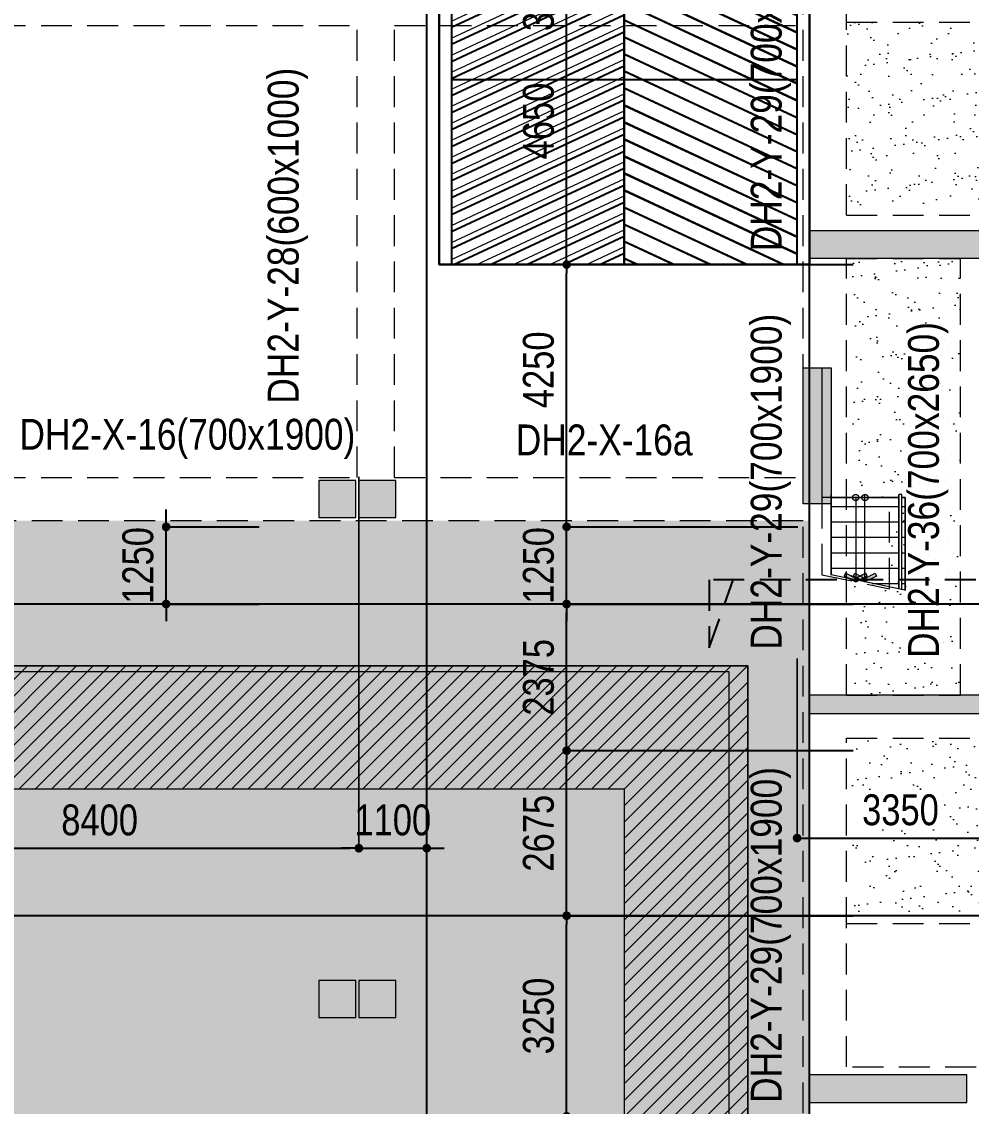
# Model space of a CAD drawing. Header units: millimetres. Extents: x 2356525 to 2927188, y -665534 to -417818.
# Drawn here: x 2766376 to 2781763, y -487519 to -469946 of the extents above; entities that cross this region are included whole.
import ezdxf
from ezdxf.enums import TextEntityAlignment as Align
from ezdxf.xclip import XClip

# ---------------------------------------------------------------- set-up
doc = ezdxf.new("R2010")
doc.units = ezdxf.units.MM
doc.header["$LTSCALE"] = 200
doc.header["$MEASUREMENT"] = 0
doc.header["$XCLIPFRAME"] = 0
for name, pattern in [('$1$HIDDEN', [0.375, 0.25, -0.125]), ('CHG_XX_Damsan_Ham 2$0$CHG_XX_Damsan_Ham 2$0$HIDDEN', [0.375, 0.25, -0.125]), ('CHG_XX_Damsan_Ham 2$0$MB Ham 2$0$Hidden21', [3, 2, -1]), ('CHG_XX_Damsan_Ham 2$1$HIDDEN', [0.375, 0.25, -0.125]), ('CHG_XX_Luoi truc$0$MB_Luoi truc$0$Center101', [13, 10, -1, 1, -1]), ('DASHED', [0.75, 0.5, -0.25]), ('DOT2', [0.125, 0, -0.125])]:
    doc.linetypes.add(name, pattern=pattern)
doc.layers.get('0').update_dxf_attribs({"lineweight": 9})
doc.layers.get('Defpoints').update_dxf_attribs({"color": 10, "lineweight": 0})
for name, color, linetype, lineweight in [('$0$CHG_XX_Damsan_Ham 2$0$Start net bao', 3, 'Continuous', 18), ('$0$Start hatch', 8, 'Continuous', 25), ("$1$'S_General_Hidden_1 Thin", 1, '$1$HIDDEN', 18), ('CHG_XX_Cot_Ham 2$0$COT', 5, 'Continuous', 13), ('CHG_XX_Cot_Ham 2$0$NS-Pier-H2', 150, 'Continuous', 13), ('CHG_XX_Cot_Ham 2$0$NS-Pier-H2 @ 1', 150, 'Continuous', 13), ('CHG_XX_Cot_Ham 2$0$NS-Pier-H2 @ 150', 150, 'Continuous', 13), ("CHG_XX_Damsan_Ham 2$0$CHG_XX_Damsan_Ham 2$0$'S_General_Hidden_1 Thin", 1, 'CHG_XX_Damsan_Ham 2$0$CHG_XX_Damsan_Ham 2$0$HIDDEN', 18), ('CHG_XX_Damsan_Ham 2$0$CHG_XX_Damsan_Ham 2$0$DBAO', 3, 'Continuous', 13), ('CHG_XX_Damsan_Ham 2$0$CHG_XX_Damsan_Ham 2$0$HATCH', 154, 'Continuous', 9), ('CHG_XX_Damsan_Ham 2$0$CHG_XX_Damsan_Ham 2$0$mach ngung thi cong', 6, 'Continuous', 13), ('CHG_XX_Damsan_Ham 2$0$CHG_XX_Damsan_Ham 2$0$Start net bao', 3, 'Continuous', 18), ('CHG_XX_Damsan_Ham 2$0$HATCH', 57, 'Continuous', 9), ('CHG_XX_Damsan_Ham 2$0$mach ngung thi cong', 6, 'Continuous', 13), ('CHG_XX_Damsan_Ham 2$0$Start hatch', 8, 'Continuous', 25), ('CHG_XX_Damsan_Ham 2$0$tam cap ram', 8, 'Continuous', 5), ("CHG_XX_Damsan_Ham 2$1$'S_General_Hidden_1 Thin", 1, 'CHG_XX_Damsan_Ham 2$1$HIDDEN', 18), ('DBAO', 90, 'Continuous', 13), ('TEXT P X', 1, 'Continuous', 9), ('TEXT P Y', 2, 'Continuous', 15)]:
    doc.layers.add(name, color=color, linetype=linetype, lineweight=lineweight)
for name, color, linetype in [('18-khaclinh-section Symbol', 30, 'Continuous'), ('CHG_XX_Cot_Ham 2$0$mb_cot tang 1-3$0$Concrete Line', 6, 'Continuous'), ("CHG_XX_Damsan_Ham 2$0$CHG_XX_Damsan_Ham 2$0$'S_General_Hatch_8", 8, 'Continuous'), ('CHG_XX_Damsan_Ham 2$0$MB Ham 2$0$Staircase', 30, 'Continuous'), ('CHG_XX_Damsan_Ham 2$0$MB Ham 2$0$Staircase Hidden', 34, 'CHG_XX_Damsan_Ham 2$0$MB Ham 2$0$Hidden21'), ('CHG_XX_Luoi truc$0$Grid', 34, 'Continuous'), ('CHG_XX_Luoi truc$0$Grid Line', 251, 'CHG_XX_Luoi truc$0$MB_Luoi truc$0$Center101'), ('dim', 1, 'Continuous')]:
    doc.layers.add(name, color=color, linetype=linetype)
for name, color, linetype, lineweight, plot in [('CHG_XX_Cot_Ham 2$0$NS-Column-H2', 90, 'Continuous', 13, False), ('CHG_XX_Cot_Ham 2$0$NS-Column-H2 @ 1', 90, 'Continuous', 13, False), ('CHG_XX_Cot_Ham 2$0$NS-Column-H2 @ 150', 90, 'Continuous', 13, False)]:
    doc.layers.add(name, color=color, linetype=linetype, lineweight=lineweight, plot=plot)
doc.styles.add('CHG_XX_Luoi truc$0$MB_Luoi truc$0$Grid A-F$0$VNI-HelveCB', font='')
doc.styles.add('MB_Luoi truc$0$Arial_C', font='arial.ttf', dxfattribs={"width": 0.8})
doc.styles.add('TTP-HelCon', font='')
doc.styles.get('CHG_XX_Luoi truc$0$MB_Luoi truc$0$Grid A-F$0$VNI-HelveCB').set_extended_font_data('VNI-Helve-Condense', bold=True)
doc.styles.get('TTP-HelCon').set_extended_font_data('VNI-Helve-Condense')
doc.dimstyles.new('200', dxfattribs={"dimscale": 200, "dimtxt": 2.5, "dimasz": 0.7, "dimexe": 0.0003, "dimexo": 0, "dimgap": 1, "dimtad": 1, "dimdec": 0, "dimzin": 12, "dimdsep": 46, "dimtxsty": 'MB_Luoi truc$0$Arial_C', "dimblk": 'MB_Luoi truc$0$_Dot', "dimcen": 0.5, "dimclrd": 256, "dimclre": 8, "dimclrt": 1, "dimadec": 0, "dimazin": 0, "dimtfac": 1, "dimtdec": 0, "dimtix": 1, "dimtmove": 2, "dimatfit": 3, "dimldrblk": 'MB_Luoi truc$0$HTT Arrow 30', "dimfxl": 1, "dimtolj": 1, "dimtzin": 0, "dimlwe": -1, "dimarcsym": 0})
pattern_1 = [(335, (2e-10, 1500), (105.65457, 226.57695), [])]
pattern_2 = [(205, (147703.1, 1500), (-105.65457, 226.57695), [])]

# ---------------------------------------------------------------- blocks, each defined once
blk = doc.blocks.new('*U865')
at = {"layer": 'CHG_XX_Cot_Ham 2$0$NS-Column-H2 @ 1'}
h = blk.add_hatch(color=256, dxfattribs=at)
h.dxf.hatch_style = 1
h.paths.add_polyline_path([(-300, -300), (-300, 300), (300, 300), (300, -300)])
at = {"layer": 'CHG_XX_Cot_Ham 2$0$NS-Column-H2 @ 150'}
h = blk.add_hatch(color=256, dxfattribs=at)
h.dxf.hatch_style = 1
h.paths.add_polyline_path([(-300, -300), (-300, 300), (300, 300), (300, -300)])
blk = doc.blocks.new('CHG_XX_Cot_Ham 2$0$HoBoi_C600x600')
at = {"layer": 'CHG_XX_Cot_Ham 2$0$NS-Column-H2'}
blk.add_lwpolyline([(300, -300), (300, 300), (-300, 300), (-300, -300)], close=True, dxfattribs=at)
blk.add_blockref('*U865', (0, 0), dxfattribs=at)
blk = doc.blocks.new('*U864')
at = {"layer": 'CHG_XX_Cot_Ham 2$0$NS-Pier-H2 @ 1'}
h = blk.add_hatch(color=256, dxfattribs=at)
h.dxf.hatch_style = 1
h.paths.add_polyline_path([(450, 0), (0, 0), (0, -2550), (450, -2550)])
at = {"layer": 'CHG_XX_Cot_Ham 2$0$NS-Pier-H2 @ 150'}
h = blk.add_hatch(color=256, dxfattribs=at)
h.dxf.hatch_style = 1
h.paths.add_polyline_path([(450, 0), (0, 0), (0, -2550), (450, -2550)])
blk = doc.blocks.new('CHG_XX_Cot_Ham 2$0$Block A_C450x2250')
at = {"layer": 'CHG_XX_Cot_Ham 2$0$NS-Pier-H2'}
blk.add_lwpolyline([(450, -2550), (0, -2550), (0, 0), (450, 0)], close=True, dxfattribs=at)
blk.add_blockref('*U864', (0, 0), dxfattribs=at)
blk = doc.blocks.new('CHG_XX_Cot_Ham 2$0$Block B_Core wall')
at = {"layer": 'CHG_XX_Cot_Ham 2$0$NS-Pier-H2'}
for points in [[(-7300, 300), (-7300, 3100), (-7600, 3100), (-7600, 300)], [(0, 300), (0, 3100), (-300, 3100), (-300, 300)], [(0, 0), (0, 300), (-10450, 300), (-10450, 0)]]:
    blk.add_hatch(color=256, dxfattribs=at).paths.add_polyline_path(points)
for p, q in [((-7300, 3100), (-7600, 3100)), ((-7600, 3100), (-7600, 300)), ((-7300, 300), (-7300, 3100)), ((-300, 3100), (-300, 300)), ((0, 3100), (-300, 3100)), ((0, 0), (0, 3100)), ((-7600, 300), (-10450, 300)), ((-10450, 300), (-10450, 0)), ((-300, 300), (-7300, 300)), ((-10450, 0), (0, 0))]:
    blk.add_line(p, q, dxfattribs=at)
blk = doc.blocks.new('CHG_XX_Cot_Ham 2$0$Block A_C10450x300')
at = {"layer": 'CHG_XX_Cot_Ham 2$0$NS-Pier-H2'}
h = blk.add_hatch(color=256, dxfattribs=at)
h.dxf.hatch_style = 1
h.paths.add_polyline_path([(6450, 0), (6450, -450), (10450, -450), (10450, 0)])
h.paths.add_polyline_path([(4000, -450), (4000, 0), (0, 0), (0, -450)])
for points in [[(0, 0), (4000, 0), (4000, -450), (0, -450)], [(6450, 0), (10450, 0), (10450, -450), (6450, -450)]]:
    blk.add_lwpolyline(points, close=True, dxfattribs=at)
blk = doc.blocks.new('*U835')
at = {"layer": 'CHG_XX_Luoi truc$0$Grid Line'}
blk.add_line((0, 0), (0, 608), dxfattribs=at)
at = {"layer": 'CHG_XX_Luoi truc$0$Grid', "lineweight": -2, "style": 'CHG_XX_Luoi truc$0$MB_Luoi truc$0$Grid A-F$0$VNI-HelveCB'}
for tag, p in [('GRIDSUB', (0, 617)), ('GRID', (0, -9))]:
    blk.add_attdef(tag, text='', height=5, dxfattribs=at).set_placement(p, align=Align.MIDDLE)
blk = doc.blocks.new('*U837')
at = {"layer": 'CHG_XX_Luoi truc$0$Grid Line'}
blk.add_line((0, 0), (0, 438), dxfattribs=at)
at = {"layer": 'CHG_XX_Luoi truc$0$Grid', "lineweight": -2, "style": 'CHG_XX_Luoi truc$0$MB_Luoi truc$0$Grid A-F$0$VNI-HelveCB'}
for tag, p in [('GRIDSUB', (0, 447)), ('GRID', (0, -9))]:
    blk.add_attdef(tag, text='', height=5, dxfattribs=at).set_placement(p, align=Align.MIDDLE)
blk = doc.blocks.new('CHG_XX_Luoi truc')
at = {"layer": 'CHG_XX_Luoi truc$0$Grid', "xscale": 300, "yscale": 300, "zscale": 300}
for p in [(70650, -12747), (76850, -12747)]:
    blk.add_blockref('*U835', p, dxfattribs=at)
at = {"layer": 'CHG_XX_Luoi truc$0$Grid', "xscale": 300.0000000000013, "yscale": 300.0000000000013, "zscale": 300.0000000000013, "rotation": 90}
for p in [(110703, 130600), (110703, 125550)]:
    blk.add_blockref('*U837', p, dxfattribs=at)
blk = doc.blocks.new('*U868')
at = {"layer": 'CHG_XX_Cot_Ham 2$0$NS-Pier-H2 @ 1'}
h = blk.add_hatch(color=256, dxfattribs=at)
h.dxf.hatch_style = 1
h.paths.add_polyline_path([(77200, 134425), (76750, 134425), (76750, 132225), (77200, 132225)])
at = {"layer": 'CHG_XX_Cot_Ham 2$0$NS-Pier-H2 @ 150'}
h = blk.add_hatch(color=256, dxfattribs=at)
h.dxf.hatch_style = 1
h.paths.add_polyline_path([(77200, 134425), (76750, 134425), (76750, 132225), (77200, 132225)])
blk = doc.blocks.new('CHG_XX_Cot_Ham 2')
at = {"layer": 'CHG_XX_Cot_Ham 2$0$NS-Pier-H2'}
h = blk.add_hatch(color=256, dxfattribs=at)
h.dxf.hatch_style = 1
h.paths.add_polyline_path([(99639.2, 163400), (-10900, 163400), (-10900, 85450), (-300, 85450), (-300, 84050), (32350, 84050), (32350, -9000), (103575.5, -9000), (106050, -6022), (106050, 158254.3)])
h.paths.add_polyline_path([(99533.7, 163100), (105750, 158110.4), (105750, 90450), (105650, 90450), (105750, 90450), (105750, 13850), (105750, 13722.3), (105750, -5913.6), (103434.7, -8700), (93599.8, -8700), (93299.8, -8700), (32650, -8700), (32650, 84350), (0, 84350), (0, 85750), (-10600, 85750), (-10600, 163100), (93600, 163100)], flags=16)
for points in [[(77050, 132225), (76750, 132225), (76750, 134425), (77050, 134425)], [(76750, 134425), (77200, 134425), (77200, 132225), (76750, 132225)]]:
    blk.add_lwpolyline(points, close=True, dxfattribs=at)
at = {"layer": 'CHG_XX_Cot_Ham 2$0$COT', "xscale": -1, "rotation": 90}
blk.add_blockref('CHG_XX_Cot_Ham 2$0$Block A_C450x2250', (76850, 122975), dxfattribs=at)
at = {"layer": 'CHG_XX_Cot_Ham 2$0$mb_cot tang 1-3$0$Concrete Line'}
blk.add_blockref('CHG_XX_Cot_Ham 2$0$Block B_Core wall', (87300, 128825), dxfattribs=at)
at = {"layer": 'CHG_XX_Cot_Ham 2$0$NS-Column-H2'}
for p in [(69200, 132300), (69850, 132300), (69200, 124200), (69850, 124200)]:
    blk.add_blockref('CHG_XX_Cot_Ham 2$0$HoBoi_C600x600', p, dxfattribs=at)
at = {"layer": 'CHG_XX_Cot_Ham 2$0$NS-Pier-H2'}
for name in ['CHG_XX_Luoi truc', '*U868']:
    blk.add_blockref(name, (0, 0), dxfattribs=at)
at = {"layer": 'CHG_XX_Cot_Ham 2$0$NS-Pier-H2', "rotation": 180}
blk.add_blockref('CHG_XX_Cot_Ham 2$0$Block A_C10450x300', (87300, 136200), dxfattribs=at)
blk = doc.blocks.new('MB_Luoi truc$0$_Dot')
at = {"color": 0, "linetype": 'ByBlock', "lineweight": -2}
blk.add_line((-0.5, 0), (-1, 0), dxfattribs=at)
at = {"color": 0, "linetype": 'ByBlock', "const_width": 0.5}
blk.add_lwpolyline([(-0.25, 0, 1), (0.25, 0, 1)], format="xyb", close=True, dxfattribs=at)
blk = doc.blocks.new('*D257')
at = {"layer": 'Defpoints', "color": 0, "transparency": 16777216}
for p in [(2775206, -484431), (2779839, -484431), (2779839, -487681)]:
    blk.add_point(p, dxfattribs=at)
at = {"layer": 'dim', "color": 8, "linetype": 'DOT2', "transparency": 16777216}
for p, q in [((2779839, -484431), (2775206, -484431)), ((2779839, -487681), (2775206, -487681))]:
    blk.add_line(p, q, dxfattribs=at)
at = {"layer": 'dim', "lineweight": -2, "transparency": 16777216}
blk.add_line((2775206, -487541), (2775206, -484571), dxfattribs=at)
at = {"layer": 'dim', "lineweight": -2, "transparency": 16777216, "xscale": 140, "yscale": 140, "zscale": 140}
for p, rotation in [((2775206, -484431), 90), ((2775206, -487681), 270)]:
    blk.add_blockref('MB_Luoi truc$0$_Dot', p, dxfattribs=dict(at, rotation=rotation))
at = {"layer": 'dim', "color": 1, "transparency": 16777216, "insert": (2774751, -486056), "char_height": 500, "attachment_point": 5, "rotation": 90, "style": 'MB_Luoi truc$0$Arial_C'}
blk.add_mtext('\\A1;3250', dxfattribs=at)
blk = doc.blocks.new('MB_Luoi truc$0$HTT Arrow 30')
blk.add_hatch(color=256).paths.add_polyline_path([(-2.5, 0.375), (-2.5, -0.375), (0, 0)])
at = {"color": 0, "linetype": 'ByBlock', "lineweight": -2}
for p, q in [((0, 0), (-2.5, 0.375)), ((-2.5, -0.375), (-2.5, 0.375)), ((0, 0), (-2.5, -0.375))]:
    blk.add_line(p, q, dxfattribs=at)
blk = doc.blocks.new('*D258')
at = {"layer": 'Defpoints', "color": 0, "transparency": 16777216}
for p in [(2775206, -481756), (2779839, -481756), (2779839, -484431)]:
    blk.add_point(p, dxfattribs=at)
at = {"layer": 'dim', "color": 8, "linetype": 'DOT2', "transparency": 16777216}
for p, q in [((2779839, -481756), (2775206, -481756)), ((2779839, -484431), (2775206, -484431))]:
    blk.add_line(p, q, dxfattribs=at)
at = {"layer": 'dim', "lineweight": -2, "transparency": 16777216}
blk.add_line((2775206, -484291), (2775206, -481896), dxfattribs=at)
at = {"layer": 'dim', "lineweight": -2, "transparency": 16777216, "xscale": 140, "yscale": 140, "zscale": 140}
for p, rotation in [((2775206, -481756), 90), ((2775206, -484431), 270)]:
    blk.add_blockref('MB_Luoi truc$0$_Dot', p, dxfattribs=dict(at, rotation=rotation))
at = {"layer": 'dim', "color": 1, "transparency": 16777216, "insert": (2774751, -483094), "char_height": 500, "attachment_point": 5, "rotation": 90, "style": 'MB_Luoi truc$0$Arial_C'}
blk.add_mtext('\\A1;2675', dxfattribs=at)
blk = doc.blocks.new('*D259')
at = {"layer": 'Defpoints', "color": 0, "transparency": 16777216}
for p in [(2775206, -479381), (2779839, -479381), (2779839, -481756)]:
    blk.add_point(p, dxfattribs=at)
at = {"layer": 'dim', "color": 8, "linetype": 'DOT2', "transparency": 16777216}
for p, q in [((2779839, -479381), (2775206, -479381)), ((2779839, -481756), (2775206, -481756))]:
    blk.add_line(p, q, dxfattribs=at)
at = {"layer": 'dim', "lineweight": -2, "transparency": 16777216}
blk.add_line((2775206, -481616), (2775206, -479521), dxfattribs=at)
at = {"layer": 'dim', "lineweight": -2, "transparency": 16777216, "xscale": 140, "yscale": 140, "zscale": 140}
for p, rotation in [((2775206, -479381), 90), ((2775206, -481756), 270)]:
    blk.add_blockref('MB_Luoi truc$0$_Dot', p, dxfattribs=dict(at, rotation=rotation))
at = {"layer": 'dim', "color": 1, "transparency": 16777216, "insert": (2774751, -480569), "char_height": 500, "attachment_point": 5, "rotation": 90, "style": 'MB_Luoi truc$0$Arial_C'}
blk.add_mtext('\\A1;2375', dxfattribs=at)
blk = doc.blocks.new('*D260')
at = {"layer": 'Defpoints', "color": 0, "transparency": 16777216}
for p in [(2775206, -478131), (2778941, -478131), (2779839, -479381)]:
    blk.add_point(p, dxfattribs=at)
at = {"layer": 'dim', "lineweight": -2, "transparency": 16777216}
for p, q in [((2775206, -477991), (2775206, -477851)), ((2775206, -479381), (2775206, -478131)), ((2775206, -479521), (2775206, -479661))]:
    blk.add_line(p, q, dxfattribs=at)
at = {"layer": 'dim', "color": 8, "linetype": 'DOT2', "transparency": 16777216}
for p, q in [((2778941, -478131), (2775206, -478131)), ((2779839, -479381), (2775206, -479381))]:
    blk.add_line(p, q, dxfattribs=at)
at = {"layer": 'dim', "lineweight": -2, "transparency": 16777216, "xscale": 140, "yscale": 140, "zscale": 140}
for p, rotation in [((2775206, -478131), 270), ((2775206, -479381), 90)]:
    blk.add_blockref('MB_Luoi truc$0$_Dot', p, dxfattribs=dict(at, rotation=rotation))
at = {"layer": 'dim', "color": 1, "transparency": 16777216, "insert": (2774751, -478756), "char_height": 500, "attachment_point": 5, "rotation": 90, "style": 'MB_Luoi truc$0$Arial_C'}
blk.add_mtext('\\A1;1250', dxfattribs=at)
blk = doc.blocks.new('*D261')
at = {"layer": 'Defpoints', "color": 0, "transparency": 16777216}
for p in [(2775206, -473881), (2779839, -473881), (2778941, -478131)]:
    blk.add_point(p, dxfattribs=at)
at = {"layer": 'dim', "color": 8, "linetype": 'DOT2', "transparency": 16777216}
for p, q in [((2779839, -473881), (2775206, -473881)), ((2778941, -478131), (2775206, -478131))]:
    blk.add_line(p, q, dxfattribs=at)
at = {"layer": 'dim', "lineweight": -2, "transparency": 16777216}
blk.add_line((2775206, -477991), (2775206, -474021), dxfattribs=at)
at = {"layer": 'dim', "lineweight": -2, "transparency": 16777216, "xscale": 140, "yscale": 140, "zscale": 140}
for p, rotation in [((2775206, -473881), 90), ((2775206, -478131), 270)]:
    blk.add_blockref('MB_Luoi truc$0$_Dot', p, dxfattribs=dict(at, rotation=rotation))
at = {"layer": 'dim', "color": 1, "transparency": 16777216, "insert": (2774751, -475586), "char_height": 500, "attachment_point": 5, "rotation": 90, "style": 'MB_Luoi truc$0$Arial_C'}
blk.add_mtext('\\A1;4250', dxfattribs=at)
blk = doc.blocks.new('*D262')
at = {"layer": 'Defpoints', "color": 0, "transparency": 16777216}
for p in [(2775206, -469231), (2779839, -469231), (2779839, -473881)]:
    blk.add_point(p, dxfattribs=at)
at = {"layer": 'dim', "color": 8, "linetype": 'DOT2', "transparency": 16777216}
for p, q in [((2779839, -469231), (2775206, -469231)), ((2779839, -473881), (2775206, -473881))]:
    blk.add_line(p, q, dxfattribs=at)
at = {"layer": 'dim', "lineweight": -2, "transparency": 16777216}
blk.add_line((2775206, -473741), (2775206, -469371), dxfattribs=at)
at = {"layer": 'dim', "lineweight": -2, "transparency": 16777216, "xscale": 140, "yscale": 140, "zscale": 140}
for p, rotation in [((2775206, -469231), 90), ((2775206, -473881), 270)]:
    blk.add_blockref('MB_Luoi truc$0$_Dot', p, dxfattribs=dict(at, rotation=rotation))
at = {"layer": 'dim', "color": 1, "transparency": 16777216, "insert": (2774751, -471556), "char_height": 500, "attachment_point": 5, "rotation": 90, "style": 'MB_Luoi truc$0$Arial_C'}
blk.add_mtext('\\A1;4650', dxfattribs=at)
blk = doc.blocks.new('*D263')
at = {"layer": 'Defpoints', "color": 0, "transparency": 16777216}
for p in [(2775206, -468931), (2779839, -468931), (2779839, -469231)]:
    blk.add_point(p, dxfattribs=at)
at = {"layer": 'dim', "lineweight": -2, "transparency": 16777216}
for p, q in [((2775206, -468791), (2775206, -468651)), ((2775206, -469231), (2775206, -468931)), ((2775206, -469371), (2775206, -469511))]:
    blk.add_line(p, q, dxfattribs=at)
at = {"layer": 'dim', "color": 8, "linetype": 'DOT2', "transparency": 16777216}
for p, q in [((2779839, -468931), (2775206, -468931)), ((2779839, -469231), (2775206, -469231))]:
    blk.add_line(p, q, dxfattribs=at)
at = {"layer": 'dim', "lineweight": -2, "transparency": 16777216, "xscale": 140, "yscale": 140, "zscale": 140}
for p, rotation in [((2775206, -468931), 270), ((2775206, -469231), 90)]:
    blk.add_blockref('MB_Luoi truc$0$_Dot', p, dxfattribs=dict(at, rotation=rotation))
at = {"layer": 'dim', "color": 1, "transparency": 16777216, "insert": (2774751, -469633), "char_height": 500, "attachment_point": 5, "rotation": 90, "style": 'MB_Luoi truc$0$Arial_C'}
blk.add_mtext('\\A1;300', dxfattribs=at)
blk = doc.blocks.new('*D282')
at = {"layer": 'Defpoints', "color": 0, "transparency": 16777216}
for p in [(2763439, -477381), (2771839, -477331), (2771839, -483337)]:
    blk.add_point(p, dxfattribs=at)
at = {"layer": 'dim', "color": 8, "linetype": 'DOT2', "transparency": 16777216}
for p, q in [((2763439, -477381), (2763439, -483337)), ((2771839, -477331), (2771839, -483337))]:
    blk.add_line(p, q, dxfattribs=at)
at = {"layer": 'dim', "lineweight": -2, "transparency": 16777216}
blk.add_line((2763579, -483337), (2771699, -483337), dxfattribs=at)
at = {"layer": 'dim', "lineweight": -2, "transparency": 16777216, "xscale": 140, "yscale": 140, "zscale": 140, "rotation": 180}
blk.add_blockref('MB_Luoi truc$0$_Dot', (2763439, -483337), dxfattribs=at)
at = {"layer": 'dim', "lineweight": -2, "transparency": 16777216, "xscale": 140, "yscale": 140, "zscale": 140}
blk.add_blockref('MB_Luoi truc$0$_Dot', (2771839, -483337), dxfattribs=at)
at = {"layer": 'dim', "color": 1, "transparency": 16777216, "insert": (2767639, -482882), "char_height": 500, "attachment_point": 5, "style": 'MB_Luoi truc$0$Arial_C'}
blk.add_mtext('\\A1;8400', dxfattribs=at)
blk = doc.blocks.new('*D283')
at = {"layer": 'Defpoints', "color": 0, "transparency": 16777216}
for p in [(2771839, -477331), (2772939, -477331), (2772939, -483337)]:
    blk.add_point(p, dxfattribs=at)
at = {"layer": 'dim', "color": 8, "linetype": 'DOT2', "transparency": 16777216}
for p, q in [((2771839, -477331), (2771839, -483337)), ((2772939, -477331), (2772939, -483337))]:
    blk.add_line(p, q, dxfattribs=at)
at = {"layer": 'dim', "lineweight": -2, "transparency": 16777216}
for p, q in [((2771699, -483337), (2771559, -483337)), ((2771839, -483337), (2772939, -483337)), ((2773079, -483337), (2773219, -483337))]:
    blk.add_line(p, q, dxfattribs=at)
at = {"layer": 'dim', "lineweight": -2, "transparency": 16777216, "xscale": 140, "yscale": 140, "zscale": 140}
blk.add_blockref('MB_Luoi truc$0$_Dot', (2771839, -483337), dxfattribs=at)
at = {"layer": 'dim', "lineweight": -2, "transparency": 16777216, "xscale": 140, "yscale": 140, "zscale": 140, "rotation": 180}
blk.add_blockref('MB_Luoi truc$0$_Dot', (2772939, -483337), dxfattribs=at)
at = {"layer": 'dim', "color": 1, "transparency": 16777216, "insert": (2772389, -482882), "char_height": 500, "attachment_point": 5, "style": 'MB_Luoi truc$0$Arial_C'}
blk.add_mtext('\\A1;1100', dxfattribs=at)
blk = doc.blocks.new('*D360')
at = {"layer": 'Defpoints', "color": 0, "transparency": 16777216}
for p in [(2778940, -480277), (2782290, -480856), (2782290, -483173)]:
    blk.add_point(p, dxfattribs=at)
at = {"layer": 'dim', "color": 8, "linetype": 'DOT2', "transparency": 16777216}
for p, q in [((2778940, -480277), (2778940, -483173)), ((2782290, -480856), (2782290, -483173))]:
    blk.add_line(p, q, dxfattribs=at)
at = {"layer": 'dim', "lineweight": -2, "transparency": 16777216}
blk.add_line((2779080, -483173), (2782150, -483173), dxfattribs=at)
at = {"layer": 'dim', "lineweight": -2, "transparency": 16777216, "xscale": 140, "yscale": 140, "zscale": 140, "rotation": 180}
blk.add_blockref('MB_Luoi truc$0$_Dot', (2778940, -483173), dxfattribs=at)
at = {"layer": 'dim', "lineweight": -2, "transparency": 16777216, "xscale": 140, "yscale": 140, "zscale": 140}
blk.add_blockref('MB_Luoi truc$0$_Dot', (2782290, -483173), dxfattribs=at)
at = {"layer": 'dim', "color": 1, "transparency": 16777216, "insert": (2780615, -482718), "char_height": 500, "attachment_point": 5, "style": 'MB_Luoi truc$0$Arial_C'}
blk.add_mtext('\\A1;3350', dxfattribs=at)
blk = doc.blocks.new('*D372')
at = {"layer": 'Defpoints', "color": 0, "transparency": 16777216}
for p in [(2768717, -478131), (2770214, -478131), (2770214, -479381)]:
    blk.add_point(p, dxfattribs=at)
at = {"layer": 'dim', "lineweight": -2, "transparency": 16777216}
for p, q in [((2768717, -477991), (2768717, -477851)), ((2768717, -479381), (2768717, -478131)), ((2768717, -479521), (2768717, -479661))]:
    blk.add_line(p, q, dxfattribs=at)
at = {"layer": 'dim', "color": 8, "linetype": 'DOT2', "transparency": 16777216}
for p, q in [((2770214, -478131), (2768717, -478131)), ((2770214, -479381), (2768717, -479381))]:
    blk.add_line(p, q, dxfattribs=at)
at = {"layer": 'dim', "lineweight": -2, "transparency": 16777216, "xscale": 140, "yscale": 140, "zscale": 140}
for p, rotation in [((2768717, -478131), 270), ((2768717, -479381), 90)]:
    blk.add_blockref('MB_Luoi truc$0$_Dot', p, dxfattribs=dict(at, rotation=rotation))
at = {"layer": 'dim', "color": 1, "transparency": 16777216, "insert": (2768261, -478756), "char_height": 500, "attachment_point": 5, "rotation": 90, "style": 'MB_Luoi truc$0$Arial_C'}
blk.add_mtext('\\A1;1250', dxfattribs=at)
blk = doc.blocks.new('$0$CHG_XX_Damsan_Ham 2$0$MB Ham 2$0$Arrow 60')
at = {"linetype": 'ByBlock', "lineweight": -2}
h = blk.add_hatch(color=0, dxfattribs=at)
h.paths.add_polyline_path([(1.88, 0.94), (1.65, 1.38), (0, 0.56), (-1.65, 1.38), (-1.88, 0.94), (0, 0)], flags=17)
h.paths.add_polyline_path([(1.65, 1.38), (1.88, 0.94), (0, 0), (-1.88, 0.94), (-1.65, 1.38), (0, 0.56)])
blk.add_hatch(color=0, dxfattribs=at).paths.add_polyline_path([(1.65, 1.38), (1.88, 0.94), (0, 0), (-1.88, 0.94), (-1.65, 1.38), (0, 0.56)])
at = {"color": 0, "linetype": 'ByBlock', "lineweight": -2}
blk.add_lwpolyline([(1.65, 1.38), (1.88, 0.94), (0, 0), (-1.88, 0.94), (-1.65, 1.38), (0, 0.56)], close=True, dxfattribs=at)
blk = doc.blocks.new('$0$A$C2E244298')
at = {"layer": '$0$Start hatch'}
h = blk.add_hatch(dxfattribs=at)
h.set_pattern_fill('_USER', color=256, scale=250, angle=335, pattern_type=0)
h.set_pattern_definition(pattern_1)
h.paths.add_polyline_path([(73850, 136100), (76650, 136100), (76650, 146332), (73850, 145813)])
h = blk.add_hatch(dxfattribs=at)
h.set_pattern_fill('_USER', color=256, scale=250, angle=335, pattern_type=0)
h.set_pattern_definition(pattern_2)
h.paths.add_polyline_path([(73850, 145813), (71052, 145293), (71050, 136100), (73850, 136100)])
for p, q in [((76850, 136100), (76850, 146370)), ((70850, 145256), (70850, 136100)), ((70850, 136100), (76850, 136100))]:
    blk.add_line(p, q, dxfattribs=at)
for points in [[(76850, 146370), (76850, 136100), (70850, 136100), (70850, 145256)], [(71050, 139100), (76650, 139100)]]:
    blk.add_lwpolyline(points, dxfattribs=at)
for points in [[(73850, 136100), (76650, 136100), (76650, 146332), (73850, 145813)], [(71050, 136100), (73850, 136100), (73850, 145813), (71050, 145293)]]:
    blk.add_lwpolyline(points, close=True, dxfattribs=at)
blk = doc.blocks.new('CHG_XX_Damsan_Ham 2$0$CHG_XX_Damsan_Ham 2$0$CHG_XX_Damsan_Ham 2$0$MB Ham 2$0$Arrow 60')
at = {"linetype": 'ByBlock', "lineweight": -2}
h = blk.add_hatch(color=0, dxfattribs=at)
h.paths.add_polyline_path([(1.88, 0.94), (1.65, 1.38), (0, 0.56), (-1.65, 1.38), (-1.88, 0.94), (0, 0)], flags=17)
h.paths.add_polyline_path([(1.65, 1.38), (1.88, 0.94), (0, 0), (-1.88, 0.94), (-1.65, 1.38), (0, 0.56)])
blk.add_hatch(color=0, dxfattribs=at).paths.add_polyline_path([(1.65, 1.38), (1.88, 0.94), (0, 0), (-1.88, 0.94), (-1.65, 1.38), (0, 0.56)])
at = {"color": 0, "linetype": 'ByBlock', "lineweight": -2}
blk.add_lwpolyline([(1.65, 1.38), (1.88, 0.94), (0, 0), (-1.88, 0.94), (-1.65, 1.38), (0, 0.56)], close=True, dxfattribs=at)
blk = doc.blocks.new('CHG_XX_Damsan_Ham 2$0$A$C2E244298')
at = {"layer": 'CHG_XX_Damsan_Ham 2$0$Start hatch'}
h = blk.add_hatch(dxfattribs=at)
h.set_pattern_fill('_USER', color=256, scale=250, angle=335, pattern_type=0)
h.set_pattern_definition(pattern_1)
h.paths.add_polyline_path([(73850, 136100), (76650, 136100), (76650, 146332), (73850, 145813)])
h = blk.add_hatch(dxfattribs=at)
h.set_pattern_fill('_USER', color=256, scale=250, angle=335, pattern_type=0)
h.set_pattern_definition(pattern_2)
h.paths.add_polyline_path([(73850, 145813), (71052, 145293), (71050, 136100), (73850, 136100)])
for p, q in [((76850, 136100), (76850, 146370)), ((70850, 145256), (70850, 136100)), ((70850, 136100), (76850, 136100))]:
    blk.add_line(p, q, dxfattribs=at)
for points in [[(76850, 146370), (76850, 136100), (70850, 136100), (70850, 145256)], [(71050, 139100), (76650, 139100)]]:
    blk.add_lwpolyline(points, dxfattribs=at)
for points in [[(73850, 136100), (76650, 136100), (76650, 146332), (73850, 145813)], [(71050, 136100), (73850, 136100), (73850, 145813), (71050, 145293)]]:
    blk.add_lwpolyline(points, close=True, dxfattribs=at)
blk = doc.blocks.new('CHG_XX_Damsan_Ham 2$0$MB Ham 2$0$Arrow 60')
at = {"linetype": 'ByBlock', "lineweight": -2}
h = blk.add_hatch(color=0, dxfattribs=at)
h.paths.add_polyline_path([(1.88, 0.94), (1.65, 1.38), (0, 0.56), (-1.65, 1.38), (-1.88, 0.94), (0, 0)], flags=17)
h.paths.add_polyline_path([(1.65, 1.38), (1.88, 0.94), (0, 0), (-1.88, 0.94), (-1.65, 1.38), (0, 0.56)])
blk.add_hatch(color=0, dxfattribs=at).paths.add_polyline_path([(1.65, 1.38), (1.88, 0.94), (0, 0), (-1.88, 0.94), (-1.65, 1.38), (0, 0.56)])
at = {"color": 0, "linetype": 'ByBlock', "lineweight": -2}
blk.add_lwpolyline([(1.65, 1.38), (1.88, 0.94), (0, 0), (-1.88, 0.94), (-1.65, 1.38), (0, 0.56)], close=True, dxfattribs=at)
blk = doc.blocks.new('CHG_XX_Damsan_Ham 2$0$MB Ham 2$0$Dot')
at = {"linetype": 'ByBlock', "lineweight": -2}
h = blk.add_hatch(color=0, dxfattribs=at)
edge = h.paths.add_edge_path()
edge.add_arc((0, 0), 0.5, 0, 360)
at = {"color": 0, "linetype": 'ByBlock', "lineweight": -2}
blk.add_line((0, -1), (0, 1), dxfattribs=at)
blk.add_circle((0, 0), 0.5, dxfattribs=at)
blk = doc.blocks.new('*U854')
at = {"layer": 'CHG_XX_Damsan_Ham 2$0$tam cap ram'}
h = blk.add_hatch(dxfattribs=at)
h.set_pattern_fill('_USER', color=256, scale=250, angle=90, pattern_type=0)
h.set_pattern_definition([(90, (2200, 2550), (-250, 2e-14), [])])
h.paths.add_polyline_path([(1200, 2550), (3200, 2550), (3200, 1450), (1200, 1450)])
h.paths.add_polyline_path([(1200, 1400), (3200, 1400), (3200, 1350), (1200, 1350)])
h.paths.add_polyline_path([(1200, 1200), (3200, 1200), (3200, 1150), (1200, 1150)])
h.paths.add_polyline_path([(1200, 1100), (3200, 1100), (3200, 0), (1200, 0)])
at = {"layer": 'CHG_XX_Damsan_Ham 2$0$MB Ham 2$0$Staircase'}
for p, q in [((1200, 0), (1200, 1100)), ((3200, 0), (3200, 1100)), ((0, 0), (4400, 0))]:
    blk.add_line(p, q, dxfattribs=at)
at = {"layer": 'CHG_XX_Damsan_Ham 2$0$MB Ham 2$0$Staircase Hidden'}
for p, q in [((4400, 2550), (4400, 0)), ((4400, 1200), (4400, 1350))]:
    blk.add_line(p, q, dxfattribs=at)
at = {"layer": 'CHG_XX_Damsan_Ham 2$0$tam cap ram'}
for p, q in [((0, 0), (0, 2550)), ((0, 2550), (4400, 2550)), ((1200, 1450), (1200, 2550)), ((1598, 1350), (1848, 2550)), ((1700, 1350), (1950, 2550)), ((3200, 1450), (3200, 2550)), ((600, 550), (600, 2000)), ((600, 2000), (3800, 2000)), ((3800, 550), (3800, 2000)), ((1100, 1100), (1100, 1450)), ((1100, 1450), (3300, 1450)), ((3300, 1100), (3300, 1450)), ((1150, 1150), (1150, 1400)), ((1150, 1400), (3250, 1400)), ((1200, 1150), (1200, 1400)), ((1200, 1400), (1200, 1350)), ((1200, 1350), (3200, 1350)), ((3200, 1150), (3200, 1400)), ((3250, 1150), (3250, 1400)), ((1100, 1100), (3300, 1100)), ((1150, 1150), (3250, 1150)), ((1200, 1200), (3200, 1200)), ((1200, 1200), (1200, 1150)), ((600, 550), (3800, 550))]:
    blk.add_line(p, q, dxfattribs=at)
for points in [[(1200, 2550), (3200, 2550), (3200, 1450), (1200, 1450)], [(1200, 1400), (3200, 1400), (3200, 1350), (1200, 1350)], [(1200, 1200), (3200, 1200), (3200, 1150), (1200, 1150)], [(1200, 1100), (3200, 1100), (3200, 0), (1200, 0)]]:
    blk.add_lwpolyline(points, close=True, dxfattribs=at)
for centre, start, end in [((1200, 1350), 90, 180), ((3200, 1350), 0, 90), ((1200, 1200), 180, 270), ((3200, 1200), 270, 0)]:
    blk.add_arc(centre, 1200, start, end, dxfattribs=at)
at = {"layer": 'CHG_XX_Damsan_Ham 2$0$tam cap ram', "yscale": 100, "zscale": 100}
for name, p, xscale, rotation in [('CHG_XX_Damsan_Ham 2$0$MB Ham 2$0$Arrow 60', (1835, 2000), 100, 270), ('CHG_XX_Damsan_Ham 2$0$MB Ham 2$0$Dot', (3200, 2000), 100, 270), ('CHG_XX_Damsan_Ham 2$0$MB Ham 2$0$Arrow 60', (3200, 550), -100, 90)]:
    blk.add_blockref(name, p, dxfattribs=dict(at, xscale=xscale, rotation=rotation))
blk = doc.blocks.new('CHG_XX_Damsan_Ham 2$0$ArchStaireH2')
at = {"layer": 'CHG_XX_Damsan_Ham 2$0$tam cap ram'}
h = blk.add_hatch(dxfattribs=at)
h.set_pattern_fill('_USER', color=256, scale=250, angle=335, pattern_type=0)
h.set_pattern_definition([(335, (-12250, -139550), (105.65457, 226.57695), [])])
h.paths.add_polyline_path([(61600, -4950), (64400, -4950), (64400, 5282), (61600, 4763)])
h = blk.add_hatch(dxfattribs=at)
h.set_pattern_fill('_USER', color=256, scale=250, angle=335, pattern_type=0)
h.set_pattern_definition([(205, (135453.1, -139550), (-105.65457, 226.57695), [])])
h.paths.add_polyline_path([(61600, 4763), (58802, 4243), (58800, -4950), (61600, -4950)])
for p, q in [((66150, -8725), (66100, -8725)), ((66150, -10225), (66150, -8725))]:
    blk.add_line(p, q, dxfattribs=at)
for points in [[(64950, -8725), (64950, -9975)], [(66100, -10215), (66100, -8675), (66050, -8675), (66050, -10204)]]:
    blk.add_lwpolyline(points, dxfattribs=at)
at = {"layer": 'CHG_XX_Damsan_Ham 2$0$CHG_XX_Damsan_Ham 2$0$Start net bao'}
blk.add_blockref('CHG_XX_Damsan_Ham 2$0$A$C2E244298', (-12250, -141050), dxfattribs=at)
at = {"layer": 'CHG_XX_Damsan_Ham 2$0$tam cap ram'}
ref = blk.add_blockref('*U854', (67500, -11925), dxfattribs=dict(at, rotation=90))
XClip(ref).set_block_clipping_path([(3250, 1350), (3249.9999999999, 2550), (1945, 2550), (1695, 1350)])
blk = doc.blocks.new('CHG_XX_Damsan_Ham 2', base_point=(3089256, -609981))
at = {"layer": "CHG_XX_Damsan_Ham 2$0$CHG_XX_Damsan_Ham 2$0$'S_General_Hatch_8"}
h = blk.add_hatch(dxfattribs=at)
h.set_pattern_fill('CROSS', color=256, scale=2000)
edge = h.paths.add_edge_path()
edge.add_line((76750, 42625), (76750, 65250))
edge.add_line((76750, 65250), (76750, 65850))
edge.add_line((76750, 65850), (77900, 65850))
edge.add_line((77900, 65850), (77900, 89350))
edge.add_line((77900, 89350), (76850, 89350))
edge.add_line((76850, 89350), (76850, 90650))
edge.add_line((76850, 90650), (76852, 131950))
edge.add_line((76852, 131950), (51950, 131950))
edge.add_line((51950, 131950), (51950, 130600))
edge.add_line((51950, 130600), (22700, 130600))
edge.add_line((22700, 130600), (22700, 84050))
edge.add_line((22700, 84050), (32350, 84050))
edge.add_line((32350, 84050), (32350, 22700))
edge.add_line((32350, 22700), (76500, 22700))
edge.add_line((76500, 22700), (76500, 23518))
edge.add_line((76500, 23518), (76750, 23518))
edge.add_line((76750, 23518), (76750, 42625))
edge.add_line((76750, 42625), (76750, 43198))
at = {"layer": 'CHG_XX_Damsan_Ham 2$0$CHG_XX_Damsan_Ham 2$0$HATCH'}
h = blk.add_hatch(dxfattribs=at)
h.set_pattern_fill('ANSI31', color=256, scale=1500)
h.set_pattern_definition([(45, (-2702289.21, 609981.01), (-132.582521, 132.582521), [])])
h.paths.add_polyline_path([(32350, 25700), (73852, 25700), (73852, 127600), (25700, 127600), (25700, 84350), (23700, 84350), (23700, 129600), (75851, 129600), (75851, 23700), (32350, 23700)])
at = {"layer": 'CHG_XX_Damsan_Ham 2$0$HATCH'}
h = blk.add_hatch(dxfattribs=at)
h.set_pattern_fill('AR-SAND', color=256, scale=262.5)
h.paths.add_polyline_path([(87000, 140025), (77450, 140025), (77450, 136900), (87000, 136900)])
h = blk.add_hatch(dxfattribs=at)
h.set_pattern_fill('AR-SAND', color=256, scale=262.5)
h.paths.add_polyline_path([(79300, 136200), (77550, 136200), (77550, 132325), (77550, 132325, -1), (77650, 132325), (78150, 132325), (78150, 130846), (77550, 130971), (77550, 130600), (79300, 130600)])
h = blk.add_hatch(dxfattribs=at)
h.set_pattern_fill('AR-SAND', color=256, scale=262.5)
h.paths.add_polyline_path([(79300, 130600), (77550, 130600), (77550, 129125), (79300, 129125)])
h = blk.add_hatch(dxfattribs=at)
h.set_pattern_fill('AR-SAND', color=256, scale=262.5)
h.paths.add_polyline_path([(86600, 128425), (77550, 128425), (77550, 125550), (86600, 125550)])
at = {"layer": "CHG_XX_Damsan_Ham 2$0$CHG_XX_Damsan_Ham 2$0$'S_General_Hidden_1 Thin", "ltscale": 10}
for p, q in [((76750, 132650), (76750, 148000)), ((77450, 136900), (77450, 140850)), ((61400, 139975), (69525, 139975)), ((69525, 132650), (69525, 139975)), ((70125, 132650), (70125, 139975)), ((70125, 139975), (76850, 139975)), ((77450, 140025), (90700, 140025)), ((77450, 136900), (87000, 136900)), ((77450, 129125), (77450, 136200)), ((77450, 136200), (79300, 136200)), ((79300, 129125), (79300, 136200)), ((61400, 132650), (69525, 132650)), ((70125, 132650), (76750, 132650)), ((76750, 131950), (51950, 131950)), ((76750, 89350), (76750, 131950)), ((77450, 129125), (79300, 129125)), ((77450, 123100), (77450, 128425)), ((77450, 128425), (86600, 128425)), ((77450, 125425), (90700, 125425)), ((77550, 123100), (86600, 123100))]:
    blk.add_line(p, q, dxfattribs=at)
at = {"layer": "CHG_XX_Damsan_Ham 2$0$CHG_XX_Damsan_Ham 2$0$'S_General_Hidden_1 Thin", "linetype": 'Continuous', "ltscale": 1400}
blk.add_line((78150, 132325), (77050, 132325), dxfattribs=at)
at = {"layer": "CHG_XX_Damsan_Ham 2$0$CHG_XX_Damsan_Ham 2$0$'S_General_Hidden_1 Thin", "ltscale": 10}
blk.add_lwpolyline([(77050, 132325), (77050, 131075), (78150, 130846), (78150, 132325)], dxfattribs=at)
at = {"layer": "CHG_XX_Damsan_Ham 2$0$CHG_XX_Damsan_Ham 2$0$'S_General_Hidden_1 Thin", "linetype": 'Continuous', "ltscale": 1400}
blk.add_lwpolyline([(77600, 132325), (77600, 130960)], dxfattribs=at)
at = {"layer": "CHG_XX_Damsan_Ham 2$0$CHG_XX_Damsan_Ham 2$0$'S_General_Hidden_1 Thin", "ltscale": 10}
blk.add_circle((77600, 132325), 50, dxfattribs=at)
at = {"layer": 'CHG_XX_Damsan_Ham 2$0$CHG_XX_Damsan_Ham 2$0$HATCH'}
blk.add_lwpolyline([(32350, 25700), (73852, 25700), (73852, 127600), (25700, 127600), (25700, 84350), (23700, 84350), (23700, 129600), (75851, 129600), (75851, 23700), (32350, 23700), (32350, 25700)], dxfattribs=at)
at = {"layer": 'CHG_XX_Damsan_Ham 2$0$CHG_XX_Damsan_Ham 2$0$mach ngung thi cong'}
blk.add_lwpolyline([(23700, 90148), (-100, 90150), (-100, 153400), (99650, 153400), (99650, 71950), (75851, 71950), (75851, 88800), (75851, 88800), (75851, 129600), (23700, 129600)], close=True, dxfattribs=at)
at = {"layer": 'CHG_XX_Damsan_Ham 2$0$mach ngung thi cong'}
blk.add_lwpolyline([(23900, 90148), (-100, 90150), (-100, 153400), (99650, 153400), (99650, 71950), (75549, 71950), (75549, 88800), (75549, 88800), (75549, 129500), (23900, 129500)], close=True, dxfattribs=at)
at = {"layer": "CHG_XX_Damsan_Ham 2$1$'S_General_Hidden_1 Thin", "ltscale": 10}
blk.add_line((78150, 132325), (77050, 132325), dxfattribs=at)
for points in [[(77050, 132325), (77050, 131075), (78150, 130846), (78150, 132325)], [(77600, 132325), (77600, 130960)]]:
    blk.add_lwpolyline(points, dxfattribs=at)
blk.add_circle((77600, 132325), 50, dxfattribs=at)
at = {"layer": "CHG_XX_Damsan_Ham 2$0$CHG_XX_Damsan_Ham 2$0$'S_General_Hidden_1 Thin", "linetype": 'Continuous', "ltscale": 1400, "xscale": -100, "yscale": 100, "zscale": 100}
blk.add_blockref('CHG_XX_Damsan_Ham 2$0$CHG_XX_Damsan_Ham 2$0$CHG_XX_Damsan_Ham 2$0$MB Ham 2$0$Arrow 60', (77600, 130960), dxfattribs=at)
at = {"layer": 'CHG_XX_Damsan_Ham 2$0$CHG_XX_Damsan_Ham 2$0$DBAO'}
blk.add_blockref('CHG_XX_Cot_Ham 2', (0, 0), dxfattribs=at)
at = {"layer": 'CHG_XX_Damsan_Ham 2$0$HATCH'}
for name, p in [('CHG_XX_Cot_Ham 2', (0, 0)), ('CHG_XX_Damsan_Ham 2$0$ArchStaireH2', (12250, 141050))]:
    blk.add_blockref(name, p, dxfattribs=at)

msp = doc.modelspace()

# ---------------------------------------------------------------- linework, layer by layer
at = {"layer": '18-khaclinh-section Symbol', "linetype": 'DASHED', "ltscale": 5}
msp.add_lwpolyline([(2791583.9, -478991), (2777514.5, -478991), (2777514.5, -480092.9), (2777906.4, -478991)], dxfattribs=at)

# ---------------------------------------------------------------- block references
at = {"layer": '$0$CHG_XX_Damsan_Ham 2$0$Start net bao'}
msp.add_blockref('$0$A$C2E244298', (2702289.2, -609981), dxfattribs=at)
at = {"layer": "$1$'S_General_Hidden_1 Thin", "linetype": 'Continuous', "ltscale": 1400, "xscale": -100, "yscale": 100, "zscale": 100}
msp.add_blockref('$0$CHG_XX_Damsan_Ham 2$0$MB Ham 2$0$Arrow 60', (2779889.2, -479020.6), dxfattribs=at)
msp.add_blockref('CHG_XX_Damsan_Ham 2', (5791545.2, -1219962))
at = {"layer": 'DBAO'}
msp.add_blockref('CHG_XX_Cot_Ham 2', (2702289.2, -609981), dxfattribs=at)

# ---------------------------------------------------------------- texts
at = {"layer": 'TEXT P X', "style": 'TTP-HelCon'}
for s, p in [('DH2-X-16(700x1900)', (2766339.2, -476880.8)), ('DH2-X-16a', (2774381.9, -476972.3))]:
    msp.add_text(s, height=500, dxfattribs=at).set_placement(p)
at = {"layer": 'TEXT P Y', "style": 'TTP-HelCon'}
for s, p in [('DH2-Y-29(700x1900)', (2778689.6, -473665.7)), ('DH2-Y-28(600x1000)', (2770863.5, -476135.3)), ('DH2-Y-29(700x1900)', (2778689.6, -480120.8)), ('DH2-Y-36(700x2650)', (2781238.3, -480255)), ('DH2-Y-29(700x1900)', (2778689.6, -487464.1))]:
    msp.add_text(s, height=500, rotation=90, dxfattribs=at).set_placement(p)

# ---------------------------------------------------------------- dimensions: what is measured, and where the dimension line sits
at = {"layer": 'dim'}
for base, p1, p2, picture, middle in [((2775206.1, -468931), (2779839.2, -469231.3), (2779839.2, -468931), '*D263', (2774750.8, -469632.7)), ((2775206.1, -473881), (2778940.8, -478131.2), (2779839.2, -473881), '*D261', (2774750.8, -475586.1))]:
    dim = msp.add_linear_dim(base=base, p1=p1, p2=p2, angle=90, dimstyle='200', dxfattribs=at)
    dim.commit()
    dim.dimension.update_dxf_attribs({"geometry": picture, "text_midpoint": middle, "dimtype": 160})
for base, p1, p2, picture, middle in [((2775206.1, -469231.3), (2779839.2, -473881), (2779839.2, -469231.3), '*D262', (2774750.8, -471556.1)), ((2768716.6, -478131.2), (2770213.6, -479381), (2770213.6, -478131.2), '*D372', (2768261.3, -478756.1)), ((2775206.1, -478131.2), (2779839.2, -479381), (2778940.8, -478131.2), '*D260', (2774750.8, -478756.1)), ((2775206.1, -479381), (2779839.2, -481756), (2779839.2, -479381), '*D259', (2774750.6, -480568.5)), ((2775206.1, -481756), (2779839.2, -484431), (2779839.2, -481756), '*D258', (2774750.8, -483093.5)), ((2775206.1, -484431), (2779839.2, -487681), (2779839.2, -484431), '*D257', (2774750.6, -486056))]:
    dim = msp.add_linear_dim(base=base, p1=p1, p2=p2, angle=90, dimstyle='200', dxfattribs=at)
    dim.commit()
    dim.dimension.update_dxf_attribs({"geometry": picture, "text_midpoint": middle})
for base, p1, p2, picture, middle in [((2771839.2, -483337), (2763439.2, -477381), (2771839.2, -477331), '*D282', (2767639.2, -482881.7)), ((2772939.2, -483337), (2771839.2, -477331), (2772939.2, -477331), '*D283', (2772389.2, -482881.7)), ((2782290.2, -483173.3), (2778940.2, -480277.2), (2782290.2, -480856), '*D360', (2780615.2, -482717.8))]:
    dim = msp.add_linear_dim(base=base, p1=p1, p2=p2, dimstyle='200', dxfattribs=at)
    dim.commit()
    dim.dimension.update_dxf_attribs({"geometry": picture, "text_midpoint": middle})

doc.saveas('drawing.dxf')
